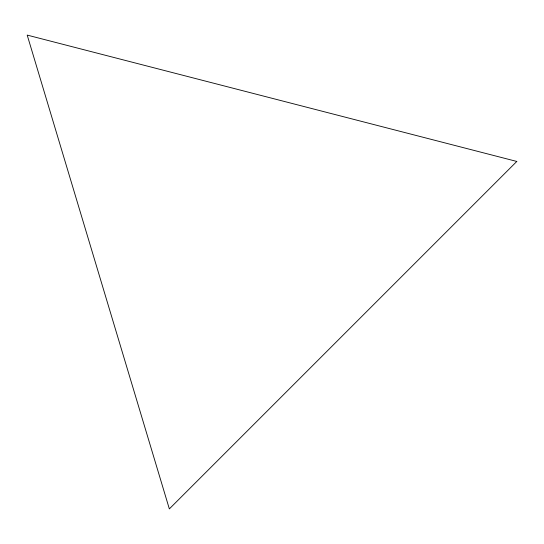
<?xml version="1.0" encoding="UTF-8"?>
<svg xmlns="http://www.w3.org/2000/svg" width="544" height="544" viewBox="0 0 544 544"><rect width="100%" height="100%" fill="white"/><g stroke="black" fill="none" stroke-linecap="round" stroke-linejoin="round"><path stroke-width="0.82" d="M516.8 161.446L169.347 508.905L27.2 35.095L516.8 161.446"/></g></svg>
